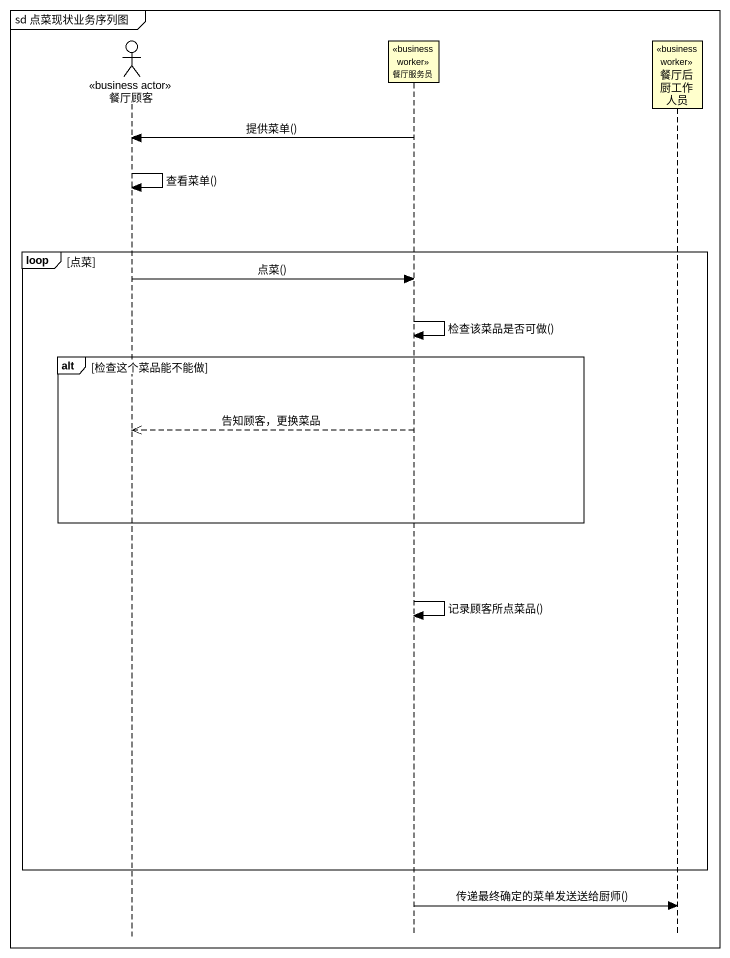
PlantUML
@startuml
mainframe sd 点菜现状业务序列图
hide footbox
actor 餐厅顾客 <<business actor>>
participant 餐厅服务员 <<business worker>>
participant 餐厅后厨工作人员 <<business worker>>

餐厅服务员 -> 餐厅顾客 : 提供菜单()
餐厅顾客 -> 餐厅顾客 : 查看菜单()
loop 点菜
  餐厅顾客 -> 餐厅服务员 : 点菜()
  餐厅服务员 -> 餐厅服务员 : 检查该菜品是否可做()
  alt 检查这个菜品能不能做
    餐厅服务员 -->> 餐厅顾客 : 告知顾客，更换菜品
  end
  餐厅服务员 -> 餐厅服务员 : 记录顾客所点菜品()
end
餐厅服务员 -> 餐厅后厨工作人员 : 传递最终确定的菜单发送送给厨师()
@enduml
